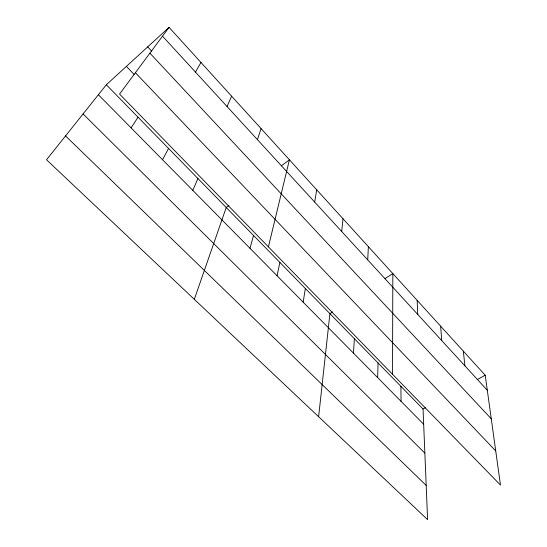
<?xml version="1.0" encoding="UTF-8"?>
<svg xmlns="http://www.w3.org/2000/svg" width="547" height="547" viewBox="0 0 547 547"><rect width="100%" height="100%" fill="white"/><g stroke="black" fill="none" stroke-linecap="round" stroke-linejoin="round"><path stroke-width="0.82" d="M392.514 374.251L392.842 273.596L385.026 278.573M377.662 377.635L378.045 362.941M367.714 259.88L368.377 246.67M353.451 353.109L354.394 338.723M341.69 231.504L343.017 218.766M318.621 416.718L329.916 313.663L332.706 311.893M303.175 302.183L305.335 288.495M314.669 202.048L316.713 189.823M277.062 275.736L279.893 262.444M268.42 246.875L289.418 159.786L281.37 165.864M250 248.317L253.541 235.463M257.425 139.629L261.063 128.593M194.308 299.325L226.239 207.504L228.94 205.467M192.797 190.377L197.925 178.52M227.073 106.535L231.6 96.169M162.541 159.724L168.544 148.435M195.464 72.067L200.954 62.454M131.095 127.868L138.042 117.208M169.057 27.35L119.561 94.077L500.471 485.066L485.216 375.235L169.057 27.35L106.344 84.751L46.529 159.765L427.61 519.65L423.036 409.006L106.344 84.751M423.036 409.006L425.258 407.802M477.237 379.57L485.216 375.235M65.537 135.923L426.195 485.415M83.069 113.94L424.855 453.094M98.385 94.734L423.665 424.24M126.405 66.385L134.056 74.399M135.396 72.73L495.732 450.94M149.912 53.162L491.274 418.838M147.717 46.878L151.772 51.233M162.521 36.157L487.309 390.278M463.316 351.133L464.929 365.875M440.643 326.19L441.744 340.596M417.17 300.365L417.717 314.402M400.91 386.353L401.054 401.334"/></g></svg>
